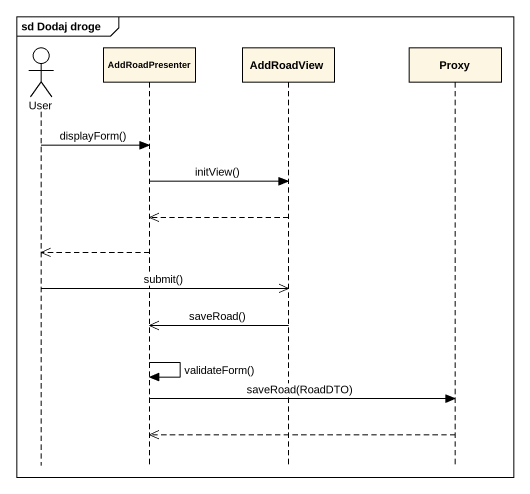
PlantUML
@startuml
mainframe sd Dodaj droge
hide footbox
actor User
participant AddRoadPresenter
participant AddRoadView
participant Proxy

User -> AddRoadPresenter : displayForm()
AddRoadPresenter -> AddRoadView : initView()
AddRoadView -->> AddRoadPresenter
AddRoadPresenter -->> User
User ->> AddRoadView : submit()
AddRoadView ->> AddRoadPresenter : saveRoad()
AddRoadPresenter -> AddRoadPresenter : validateForm()
AddRoadPresenter -> Proxy : saveRoad(RoadDTO)
Proxy -->> AddRoadPresenter
@enduml
